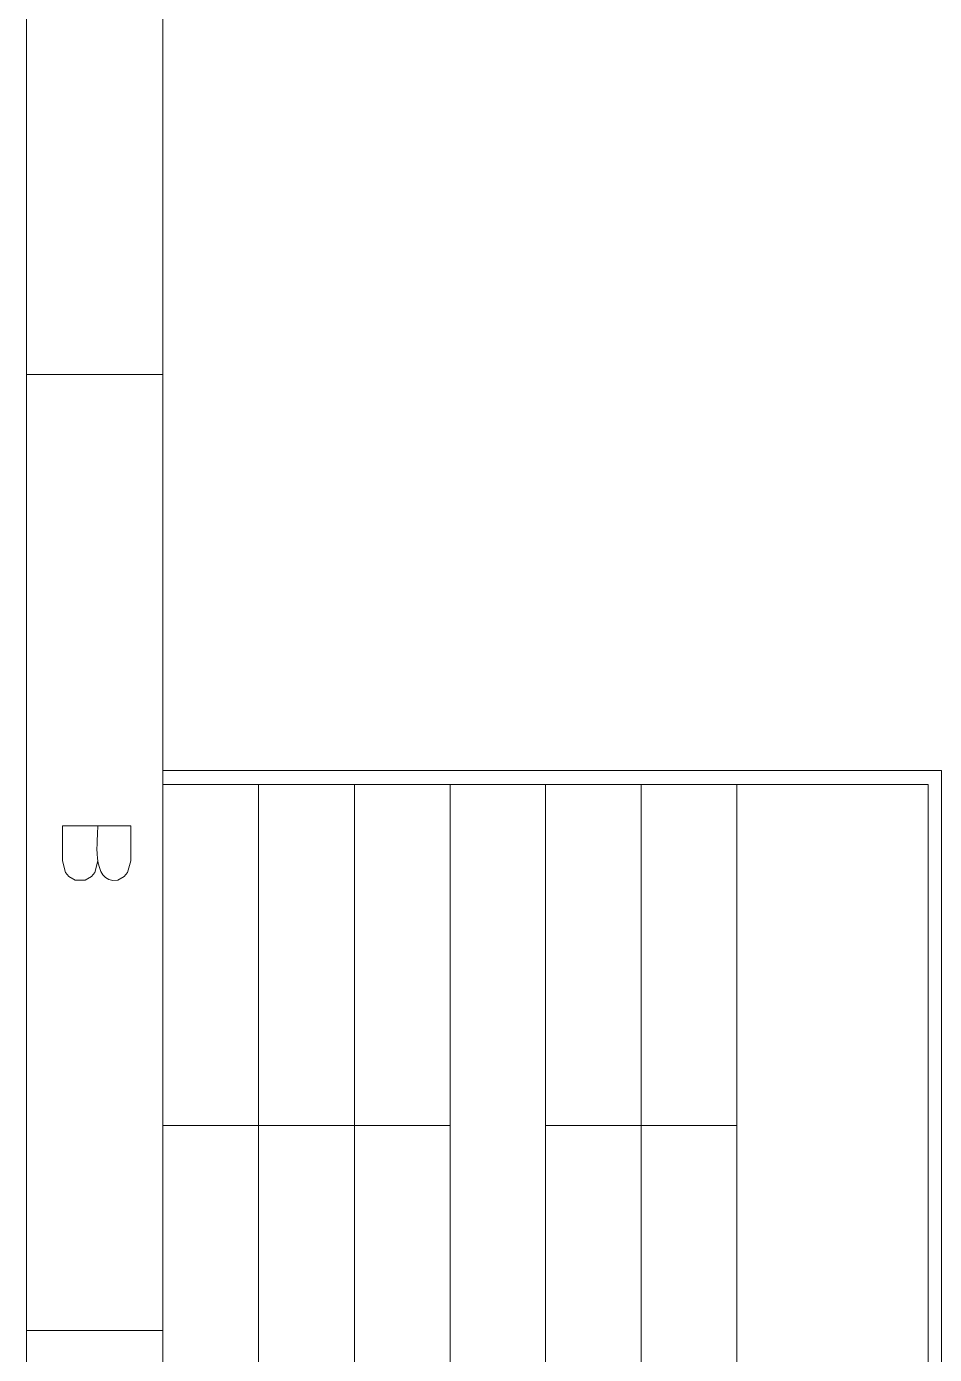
# Model space of a CAD drawing. Header units: millimetres. Extents: x 0 to 204, y 0 to 288.
# Drawn here: x 0 to 45.6, y 46.8 to 113.4 of the extents above; entities that cross this region are included whole.
import ezdxf

# ---------------------------------------------------------------- set-up
doc = ezdxf.new("R2010")
doc.units = ezdxf.units.MM

msp = doc.modelspace()

# ---------------------------------------------------------------- linework, layer by layer
at = {"color": 0, "lineweight": 0}
for points in [[(0, 287.930167), (0, 0)], [(6.836833, 281.093333), (6.836833, 6.836833)], [(0, 95.969667), (6.836833, 95.969667)], [(45.9105, 6.836833), (45.9105, 76.094167), (6.836833, 76.094167)], [(45.233167, 75.395667), (6.836833, 75.395667)], [(6.836833, 75.395667), (6.836833, 6.836833)], [(11.641667, 75.395667), (11.641667, 6.836833)], [(16.4465, 75.395667), (16.4465, 6.836833)], [(21.251333, 75.395667), (21.251333, 6.836833)], [(26.035, 75.395667), (26.035, 6.836833)], [(30.839833, 75.395667), (30.839833, 6.836833)], [(35.644667, 75.395667), (35.644667, 6.836833)], [(45.233167, 75.395667), (45.233167, 6.836833)], [(1.799167, 73.321333), (5.228167, 73.321333), (5.228167, 71.5645), (5.058833, 70.971833), (4.8895, 70.781333), (4.572, 70.590833), (4.332745, 70.582543), (4.132198, 70.628129), (3.967126, 70.721159), (3.834292, 70.855202), (3.730461, 71.023824), (3.652397, 71.220593), (3.596865, 71.439078), (3.56063, 71.672847), (3.540456, 71.915466), (3.533107, 72.160505), (3.535349, 72.40153), (3.543945, 72.63211), (3.55566, 72.845813), (3.567259, 73.036206), (3.575507, 73.196856), (3.577167, 73.321333)], [(3.577167, 71.5645), (3.429, 70.971833), (3.259667, 70.781333), (2.942167, 70.590833), (2.434167, 70.590833), (2.116667, 70.781333), (1.947333, 70.971833), (1.799167, 71.5645), (1.799167, 73.321333)], [(21.251333, 58.271833), (6.836833, 58.271833)], [(26.035, 58.271833), (35.644667, 58.271833)], [(0, 47.984833), (6.836833, 47.984833)]]:
    msp.add_lwpolyline(points, dxfattribs=at)

doc.saveas('drawing.dxf')
